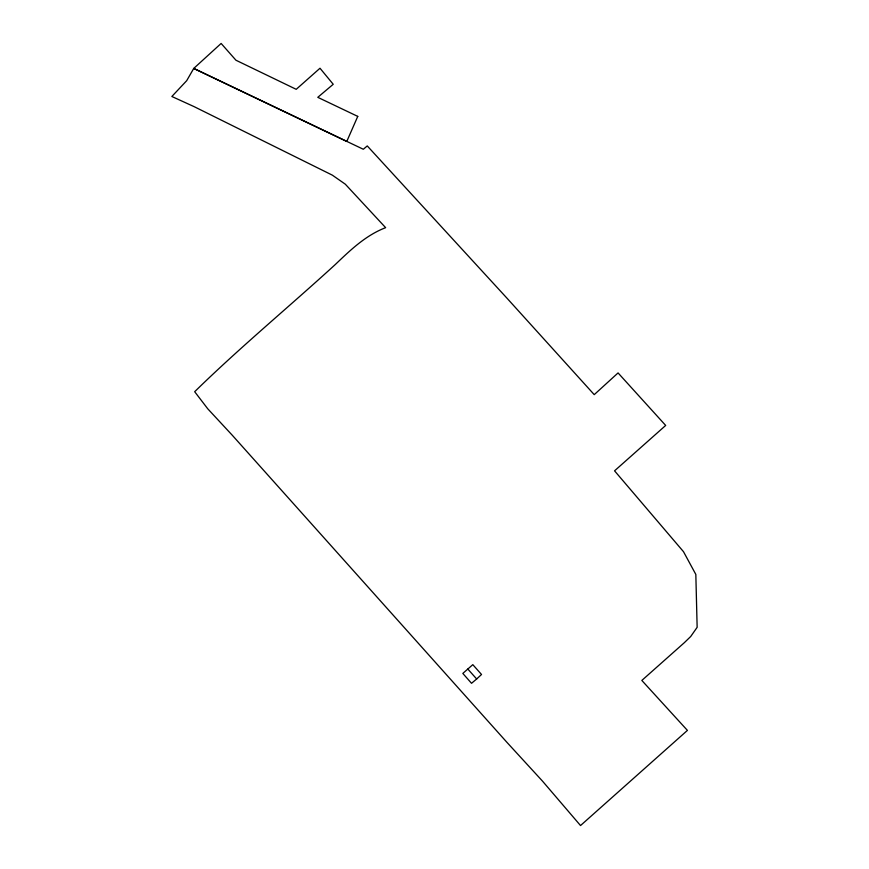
<?xml version="1.0" encoding="UTF-8"?>
<svg xmlns="http://www.w3.org/2000/svg" width="869" height="869" viewBox="0 0 869 869"><rect width="100%" height="100%" fill="white"/><g stroke="black" fill="none" stroke-linecap="round" stroke-linejoin="round"><path stroke-width="1.3" d="M476.657 678.982L481.535 674.496L472.812 664.655L462.829 673.421L471.53 683.306L476.657 678.982L467.826 669.054M357.756 116.392L346.774 141.441L193.744 68.434L186.694 80.687L171.856 96.492L194.124 106.648L332.349 175.158L345.308 184.195L385.64 227.667C365.643 235.336 350.283 250.207 335.249 264.567C288.617 307.202 239.692 347.622 194.678 391.702L207.745 408.788L232.295 435.26L507.148 742.582L542.419 781.035L580.525 825.55L687.422 730.394L641.833 680.438L684.327 642.691L690.725 636.488L697.144 627.32L695.83 574.431L683.501 551.696L614.557 470.835L665.676 425.441L618.065 372.92L594.233 394.645L506.985 298.197L367.261 145.927L363.318 149.262L193.744 68.434L221.128 43.45L235.955 60.233L296.21 89.322L319.998 68.238L333.229 84.282L317.782 97.328L357.756 116.392"/></g></svg>
